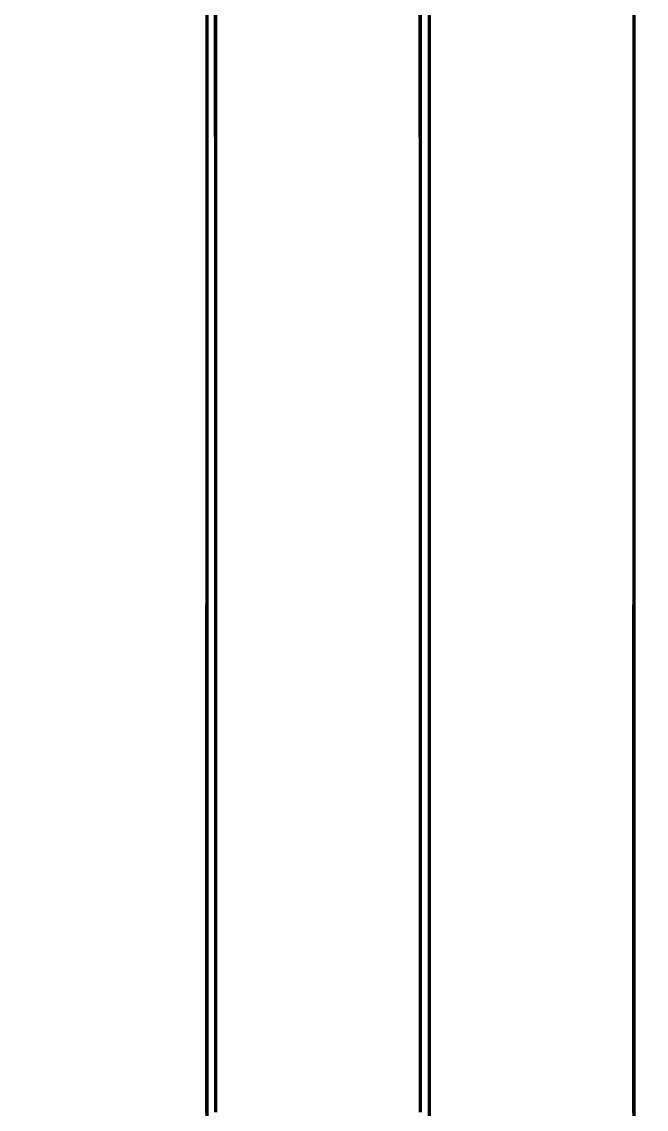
# Model space of a CAD drawing. Header units: millimetres. Extents: x 0 to 2382, y 0 to 420.
# Drawn here: x 264.15 to 271.31, y 254.89 to 267.35 of the extents above; entities that cross this region are included whole.
import ezdxf

# ---------------------------------------------------------------- set-up
doc = ezdxf.new("R2010")
doc.units = ezdxf.units.MM
doc.linetypes.add('IRAM-E-TRAZOS', pattern=[5, 4, -1])
for name, color, linetype, lineweight in [('01-VISIBLE', 7, 'CONTINUOUS', 70), ('02-OCULTA', 4, 'IRAM-E-TRAZOS', 35), ('08-FINA', 5, 'CONTINUOUS', 18)]:
    doc.layers.add(name, color=color, linetype=linetype, lineweight=lineweight)

msp = doc.modelspace()

# ---------------------------------------------------------------- linework, layer by layer
at = {"layer": '01-VISIBLE'}
for p, q in [((266.272, 273.616), (266.272, 265.603)), ((268.822, 273.616), (268.822, 265.603)), ((271.172, 273.616), (271.172, 265.603)), ((266.372, 272.991), (266.372, 266.032)), ((266.372, 266.032), (266.372, 272.991)), ((268.722, 272.991), (268.722, 266.032)), ((268.722, 266.032), (268.722, 272.991)), ((266.272, 261.693), (266.272, 260.531)), ((268.822, 261.693), (268.822, 260.531)), ((271.172, 261.693), (271.172, 260.531)), ((266.372, 261.235), (266.372, 261.115)), ((268.722, 261.235), (268.722, 261.115)), ((266.272, 254.888), (266.272, 253.726)), ((268.822, 254.888), (268.822, 253.726)), ((271.172, 254.888), (271.172, 253.726))]:
    msp.add_line(p, q, dxfattribs=at)
for points in [[(266.372, 266.032), (266.372, 265.982), (266.372, 265.931), (266.372, 265.881), (266.372, 265.83), (266.372, 265.78), (266.372, 265.729), (266.372, 265.679), (266.372, 265.628), (266.372, 265.578), (266.372, 265.527), (266.372, 265.477), (266.372, 265.426), (266.372, 265.376), (266.372, 265.325), (266.372, 265.275), (266.372, 265.224), (266.372, 265.174), (266.372, 265.123), (266.372, 265.073), (266.372, 265.022), (266.372, 264.972), (266.372, 264.921), (266.372, 264.871), (266.372, 264.82), (266.372, 264.77), (266.372, 264.719), (266.372, 264.669), (266.372, 264.618), (266.372, 264.568), (266.372, 264.517), (266.372, 264.467), (266.372, 264.416), (266.372, 264.366), (266.372, 264.315), (266.372, 264.265), (266.372, 264.214), (266.372, 264.164), (266.372, 264.113), (266.372, 264.063), (266.372, 264.012), (266.372, 263.962), (266.372, 263.911), (266.372, 263.861), (266.372, 263.81), (266.372, 263.76), (266.372, 263.709), (266.372, 263.659), (266.372, 263.608), (266.372, 263.558), (266.372, 263.507), (266.372, 263.457), (266.372, 263.406), (266.372, 263.356), (266.372, 263.305), (266.372, 263.255), (266.372, 263.204), (266.372, 263.154), (266.372, 263.103), (266.372, 263.053), (266.372, 263.002), (266.372, 262.952), (266.372, 262.901), (266.372, 262.851), (266.372, 262.8), (266.372, 262.75), (266.372, 262.699), (266.372, 262.649), (266.372, 262.598), (266.372, 262.548), (266.372, 262.497), (266.372, 262.447), (266.372, 262.396), (266.372, 262.346), (266.372, 262.295), (266.372, 262.245), (266.372, 262.194), (266.372, 262.144), (266.372, 262.093), (266.372, 262.043), (266.372, 261.992), (266.372, 261.942), (266.372, 261.891), (266.372, 261.841), (266.372, 261.79), (266.372, 261.74), (266.372, 261.689), (266.372, 261.639), (266.372, 261.588), (266.372, 261.538), (266.372, 261.487), (266.372, 261.437), (266.372, 261.386), (266.372, 261.336), (266.372, 261.285), (266.372, 261.235)], [(268.722, 266.032), (268.722, 265.982), (268.722, 265.931), (268.722, 265.881), (268.722, 265.83), (268.722, 265.78), (268.722, 265.729), (268.722, 265.679), (268.722, 265.628), (268.722, 265.578), (268.722, 265.527), (268.722, 265.477), (268.722, 265.426), (268.722, 265.376), (268.722, 265.325), (268.722, 265.275), (268.722, 265.224), (268.722, 265.174), (268.722, 265.123), (268.722, 265.073), (268.722, 265.022), (268.722, 264.972), (268.722, 264.921), (268.722, 264.871), (268.722, 264.82), (268.722, 264.77), (268.722, 264.719), (268.722, 264.669), (268.722, 264.618), (268.722, 264.568), (268.722, 264.517), (268.722, 264.467), (268.722, 264.416), (268.722, 264.366), (268.722, 264.315), (268.722, 264.265), (268.722, 264.214), (268.722, 264.164), (268.722, 264.113), (268.722, 264.063), (268.722, 264.012), (268.722, 263.962), (268.722, 263.911), (268.722, 263.861), (268.722, 263.81), (268.722, 263.76), (268.722, 263.709), (268.722, 263.659), (268.722, 263.608), (268.722, 263.558), (268.722, 263.507), (268.722, 263.457), (268.722, 263.406), (268.722, 263.356), (268.722, 263.305), (268.722, 263.255), (268.722, 263.204), (268.722, 263.154), (268.722, 263.103), (268.722, 263.053), (268.722, 263.002), (268.722, 262.952), (268.722, 262.901), (268.722, 262.851), (268.722, 262.8), (268.722, 262.75), (268.722, 262.699), (268.722, 262.649), (268.722, 262.598), (268.722, 262.548), (268.722, 262.497), (268.722, 262.447), (268.722, 262.396), (268.722, 262.346), (268.722, 262.295), (268.722, 262.245), (268.722, 262.194), (268.722, 262.144), (268.722, 262.093), (268.722, 262.043), (268.722, 261.992), (268.722, 261.942), (268.722, 261.891), (268.722, 261.841), (268.722, 261.79), (268.722, 261.74), (268.722, 261.689), (268.722, 261.639), (268.722, 261.588), (268.722, 261.538), (268.722, 261.487), (268.722, 261.437), (268.722, 261.386), (268.722, 261.336), (268.722, 261.285), (268.722, 261.235)], [(266.272, 265.603), (266.272, 265.553), (266.272, 265.502), (266.272, 265.452), (266.272, 265.402), (266.272, 265.352), (266.272, 265.302), (266.272, 265.252), (266.272, 265.202), (266.272, 265.152), (266.272, 265.101), (266.272, 265.051), (266.272, 265.001), (266.272, 264.951), (266.272, 264.901), (266.272, 264.851), (266.272, 264.801), (266.272, 264.751), (266.272, 264.7), (266.272, 264.65), (266.272, 264.6), (266.272, 264.55), (266.272, 264.5), (266.272, 264.45), (266.272, 264.4), (266.272, 264.35), (266.272, 264.299), (266.272, 264.249), (266.272, 264.199), (266.272, 264.149), (266.272, 264.099), (266.272, 264.049), (266.272, 263.999), (266.272, 263.949), (266.272, 263.898), (266.272, 263.848), (266.272, 263.798), (266.272, 263.748), (266.272, 263.698), (266.272, 263.648), (266.272, 263.598), (266.272, 263.548), (266.272, 263.497), (266.272, 263.447), (266.272, 263.397), (266.272, 263.347), (266.272, 263.297), (266.272, 263.247), (266.272, 263.197), (266.272, 263.147), (266.272, 263.096), (266.272, 263.046), (266.272, 262.996), (266.272, 262.946), (266.272, 262.896), (266.272, 262.846), (266.272, 262.796), (266.272, 262.746), (266.272, 262.695), (266.272, 262.645), (266.272, 262.595), (266.272, 262.545), (266.272, 262.495), (266.272, 262.445), (266.272, 262.395), (266.272, 262.345), (266.272, 262.294), (266.272, 262.244), (266.272, 262.194), (266.272, 262.144), (266.272, 262.094), (266.272, 262.044), (266.272, 261.994), (266.272, 261.944), (266.272, 261.893), (266.272, 261.843), (266.272, 261.793), (266.272, 261.743), (266.272, 261.693)], [(268.822, 265.603), (268.822, 265.553), (268.822, 265.502), (268.822, 265.452), (268.822, 265.402), (268.822, 265.352), (268.822, 265.302), (268.822, 265.252), (268.822, 265.202), (268.822, 265.152), (268.822, 265.101), (268.822, 265.051), (268.822, 265.001), (268.822, 264.951), (268.822, 264.901), (268.822, 264.851), (268.822, 264.801), (268.822, 264.751), (268.822, 264.7), (268.822, 264.65), (268.822, 264.6), (268.822, 264.55), (268.822, 264.5), (268.822, 264.45), (268.822, 264.4), (268.822, 264.35), (268.822, 264.299), (268.822, 264.249), (268.822, 264.199), (268.822, 264.149), (268.822, 264.099), (268.822, 264.049), (268.822, 263.999), (268.822, 263.949), (268.822, 263.898), (268.822, 263.848), (268.822, 263.798), (268.822, 263.748), (268.822, 263.698), (268.822, 263.648), (268.822, 263.598), (268.822, 263.548), (268.822, 263.497), (268.822, 263.447), (268.822, 263.397), (268.822, 263.347), (268.822, 263.297), (268.822, 263.247), (268.822, 263.197), (268.822, 263.147), (268.822, 263.096), (268.822, 263.046), (268.822, 262.996), (268.822, 262.946), (268.822, 262.896), (268.822, 262.846), (268.822, 262.796), (268.822, 262.746), (268.822, 262.695), (268.822, 262.645), (268.822, 262.595), (268.822, 262.545), (268.822, 262.495), (268.822, 262.445), (268.822, 262.395), (268.822, 262.345), (268.822, 262.294), (268.822, 262.244), (268.822, 262.194), (268.822, 262.144), (268.822, 262.094), (268.822, 262.044), (268.822, 261.994), (268.822, 261.944), (268.822, 261.893), (268.822, 261.843), (268.822, 261.793), (268.822, 261.743), (268.822, 261.693)], [(271.172, 265.603), (271.172, 265.553), (271.172, 265.502), (271.172, 265.452), (271.172, 265.402), (271.172, 265.352), (271.172, 265.302), (271.172, 265.252), (271.172, 265.202), (271.172, 265.152), (271.172, 265.101), (271.172, 265.051), (271.172, 265.001), (271.172, 264.951), (271.172, 264.901), (271.172, 264.851), (271.172, 264.801), (271.172, 264.751), (271.172, 264.7), (271.172, 264.65), (271.172, 264.6), (271.172, 264.55), (271.172, 264.5), (271.172, 264.45), (271.172, 264.4), (271.172, 264.35), (271.172, 264.299), (271.172, 264.249), (271.172, 264.199), (271.172, 264.149), (271.172, 264.099), (271.172, 264.049), (271.172, 263.999), (271.172, 263.949), (271.172, 263.898), (271.172, 263.848), (271.172, 263.798), (271.172, 263.748), (271.172, 263.698), (271.172, 263.648), (271.172, 263.598), (271.172, 263.548), (271.172, 263.497), (271.172, 263.447), (271.172, 263.397), (271.172, 263.347), (271.172, 263.297), (271.172, 263.247), (271.172, 263.197), (271.172, 263.147), (271.172, 263.096), (271.172, 263.046), (271.172, 262.996), (271.172, 262.946), (271.172, 262.896), (271.172, 262.846), (271.172, 262.796), (271.172, 262.746), (271.172, 262.695), (271.172, 262.645), (271.172, 262.595), (271.172, 262.545), (271.172, 262.495), (271.172, 262.445), (271.172, 262.395), (271.172, 262.345), (271.172, 262.294), (271.172, 262.244), (271.172, 262.194), (271.172, 262.144), (271.172, 262.094), (271.172, 262.044), (271.172, 261.994), (271.172, 261.944), (271.172, 261.893), (271.172, 261.843), (271.172, 261.793), (271.172, 261.743), (271.172, 261.693)], [(266.372, 261.115), (266.372, 261.065), (266.372, 261.015), (266.372, 260.964), (266.372, 260.914), (266.372, 260.864), (266.372, 260.814), (266.372, 260.764), (266.372, 260.714), (266.372, 260.664), (266.372, 260.614), (266.372, 260.564), (266.372, 260.514), (266.372, 260.464), (266.372, 260.414), (266.372, 260.364), (266.372, 260.313), (266.372, 260.263), (266.372, 260.213), (266.372, 260.163), (266.372, 260.113), (266.372, 260.063), (266.372, 260.013), (266.372, 259.963), (266.372, 259.913), (266.372, 259.863), (266.372, 259.813), (266.372, 259.763), (266.372, 259.712), (266.372, 259.662), (266.372, 259.612), (266.372, 259.562), (266.372, 259.512), (266.372, 259.462), (266.372, 259.412), (266.372, 259.362), (266.372, 259.312), (266.372, 259.262), (266.372, 259.212), (266.372, 259.162), (266.372, 259.112), (266.372, 259.061), (266.372, 259.011), (266.372, 258.961), (266.372, 258.911), (266.372, 258.861), (266.372, 258.811), (266.372, 258.761), (266.372, 258.711), (266.372, 258.661), (266.372, 258.611), (266.372, 258.561), (266.372, 258.511), (266.372, 258.461), (266.372, 258.41), (266.372, 258.36), (266.372, 258.31), (266.372, 258.26), (266.372, 258.21), (266.372, 258.16), (266.372, 258.11), (266.372, 258.06), (266.372, 258.01), (266.372, 257.96), (266.372, 257.91), (266.372, 257.86), (266.372, 257.81), (266.372, 257.759), (266.372, 257.709), (266.372, 257.659), (266.372, 257.609), (266.372, 257.559), (266.372, 257.509), (266.372, 257.459), (266.372, 257.409), (266.372, 257.359), (266.372, 257.309), (266.372, 257.259), (266.372, 257.209), (266.372, 257.159), (266.372, 257.108), (266.372, 257.058), (266.372, 257.008), (266.372, 256.958), (266.372, 256.908), (266.372, 256.858), (266.372, 256.808), (266.372, 256.758), (266.372, 256.708), (266.372, 256.658), (266.372, 256.608), (266.372, 256.558), (266.372, 256.507), (266.372, 256.457), (266.372, 256.407), (266.372, 256.357), (266.372, 256.307), (266.372, 256.257), (266.372, 256.207), (266.372, 256.157), (266.372, 256.107), (266.372, 256.057), (266.372, 256.007), (266.372, 255.957), (266.372, 255.907), (266.372, 255.856), (266.372, 255.806), (266.372, 255.756), (266.372, 255.706), (266.372, 255.656), (266.372, 255.606), (266.372, 255.556), (266.372, 255.506), (266.372, 255.456), (266.372, 255.406), (266.372, 255.356), (266.372, 255.306), (266.372, 255.256), (266.372, 255.205), (266.372, 255.155), (266.372, 255.105), (266.372, 255.055), (266.372, 255.005), (266.372, 254.955), (266.372, 254.905), (266.372, 254.855)], [(268.722, 261.115), (268.722, 261.065), (268.722, 261.015), (268.722, 260.964), (268.722, 260.914), (268.722, 260.864), (268.722, 260.814), (268.722, 260.764), (268.722, 260.714), (268.722, 260.664), (268.722, 260.614), (268.722, 260.564), (268.722, 260.514), (268.722, 260.464), (268.722, 260.414), (268.722, 260.364), (268.722, 260.313), (268.722, 260.263), (268.722, 260.213), (268.722, 260.163), (268.722, 260.113), (268.722, 260.063), (268.722, 260.013), (268.722, 259.963), (268.722, 259.913), (268.722, 259.863), (268.722, 259.813), (268.722, 259.763), (268.722, 259.712), (268.722, 259.662), (268.722, 259.612), (268.722, 259.562), (268.722, 259.512), (268.722, 259.462), (268.722, 259.412), (268.722, 259.362), (268.722, 259.312), (268.722, 259.262), (268.722, 259.212), (268.722, 259.162), (268.722, 259.112), (268.722, 259.061), (268.722, 259.011), (268.722, 258.961), (268.722, 258.911), (268.722, 258.861), (268.722, 258.811), (268.722, 258.761), (268.722, 258.711), (268.722, 258.661), (268.722, 258.611), (268.722, 258.561), (268.722, 258.511), (268.722, 258.461), (268.722, 258.41), (268.722, 258.36), (268.722, 258.31), (268.722, 258.26), (268.722, 258.21), (268.722, 258.16), (268.722, 258.11), (268.722, 258.06), (268.722, 258.01), (268.722, 257.96), (268.722, 257.91), (268.722, 257.86), (268.722, 257.81), (268.722, 257.759), (268.722, 257.709), (268.722, 257.659), (268.722, 257.609), (268.722, 257.559), (268.722, 257.509), (268.722, 257.459), (268.722, 257.409), (268.722, 257.359), (268.722, 257.309), (268.722, 257.259), (268.722, 257.209), (268.722, 257.159), (268.722, 257.108), (268.722, 257.058), (268.722, 257.008), (268.722, 256.958), (268.722, 256.908), (268.722, 256.858), (268.722, 256.808), (268.722, 256.758), (268.722, 256.708), (268.722, 256.658), (268.722, 256.608), (268.722, 256.558), (268.722, 256.507), (268.722, 256.457), (268.722, 256.407), (268.722, 256.357), (268.722, 256.307), (268.722, 256.257), (268.722, 256.207), (268.722, 256.157), (268.722, 256.107), (268.722, 256.057), (268.722, 256.007), (268.722, 255.957), (268.722, 255.907), (268.722, 255.856), (268.722, 255.806), (268.722, 255.756), (268.722, 255.706), (268.722, 255.656), (268.722, 255.606), (268.722, 255.556), (268.722, 255.506), (268.722, 255.456), (268.722, 255.406), (268.722, 255.356), (268.722, 255.306), (268.722, 255.256), (268.722, 255.205), (268.722, 255.155), (268.722, 255.105), (268.722, 255.055), (268.722, 255.005), (268.722, 254.955), (268.722, 254.905), (268.722, 254.855)], [(266.272, 254.848), (266.272, 254.898), (266.272, 254.948), (266.272, 254.999), (266.272, 255.049), (266.272, 255.099), (266.272, 255.149), (266.272, 255.199), (266.272, 255.25), (266.272, 255.3), (266.272, 255.35), (266.272, 255.4), (266.272, 255.45), (266.272, 255.501), (266.272, 255.551), (266.272, 255.601), (266.272, 255.651), (266.272, 255.701), (266.272, 255.752), (266.272, 255.802), (266.272, 255.852), (266.272, 255.902), (266.272, 255.952), (266.272, 256.003), (266.272, 256.053), (266.272, 256.103), (266.272, 256.153), (266.272, 256.203), (266.272, 256.254), (266.272, 256.304), (266.272, 256.354), (266.272, 256.404), (266.272, 256.454), (266.272, 256.505), (266.272, 256.555), (266.272, 256.605), (266.272, 256.655), (266.272, 256.705), (266.272, 256.756), (266.272, 256.806), (266.272, 256.856), (266.272, 256.906), (266.272, 256.956), (266.272, 257.007), (266.272, 257.057), (266.272, 257.107), (266.272, 257.157), (266.272, 257.207), (266.272, 257.258), (266.272, 257.308), (266.272, 257.358), (266.272, 257.408), (266.272, 257.458), (266.272, 257.509), (266.272, 257.559), (266.272, 257.609), (266.272, 257.659), (266.272, 257.709), (266.272, 257.76), (266.272, 257.81), (266.272, 257.86), (266.272, 257.91), (266.272, 257.96), (266.272, 258.011), (266.272, 258.061), (266.272, 258.111), (266.272, 258.161), (266.272, 258.211), (266.272, 258.262), (266.272, 258.312), (266.272, 258.362), (266.272, 258.412), (266.272, 258.462), (266.272, 258.513), (266.272, 258.563), (266.272, 258.613), (266.272, 258.663), (266.272, 258.713), (266.272, 258.764), (266.272, 258.814), (266.272, 258.864), (266.272, 258.914), (266.272, 258.964), (266.272, 259.015), (266.272, 259.065), (266.272, 259.115), (266.272, 259.165), (266.272, 259.215), (266.272, 259.266), (266.272, 259.316), (266.272, 259.366), (266.272, 259.416), (266.272, 259.466), (266.272, 259.517), (266.272, 259.567), (266.272, 259.617), (266.272, 259.667), (266.272, 259.717), (266.272, 259.768), (266.272, 259.818), (266.272, 259.868), (266.272, 259.918), (266.272, 259.968), (266.272, 260.019), (266.272, 260.069), (266.272, 260.119), (266.272, 260.169), (266.272, 260.219), (266.272, 260.27), (266.272, 260.32), (266.272, 260.37), (266.272, 260.42), (266.272, 260.47), (266.272, 260.521), (266.272, 260.571), (266.272, 260.621), (266.272, 260.671)], [(271.172, 254.848), (271.172, 254.898), (271.172, 254.948), (271.172, 254.999), (271.172, 255.049), (271.172, 255.099), (271.172, 255.149), (271.172, 255.199), (271.172, 255.25), (271.172, 255.3), (271.172, 255.35), (271.172, 255.4), (271.172, 255.45), (271.172, 255.501), (271.172, 255.551), (271.172, 255.601), (271.172, 255.651), (271.172, 255.701), (271.172, 255.752), (271.172, 255.802), (271.172, 255.852), (271.172, 255.902), (271.172, 255.952), (271.172, 256.003), (271.172, 256.053), (271.172, 256.103), (271.172, 256.153), (271.172, 256.203), (271.172, 256.254), (271.172, 256.304), (271.172, 256.354), (271.172, 256.404), (271.172, 256.454), (271.172, 256.505), (271.172, 256.555), (271.172, 256.605), (271.172, 256.655), (271.172, 256.705), (271.172, 256.756), (271.172, 256.806), (271.172, 256.856), (271.172, 256.906), (271.172, 256.956), (271.172, 257.007), (271.172, 257.057), (271.172, 257.107), (271.172, 257.157), (271.172, 257.207), (271.172, 257.258), (271.172, 257.308), (271.172, 257.358), (271.172, 257.408), (271.172, 257.458), (271.172, 257.509), (271.172, 257.559), (271.172, 257.609), (271.172, 257.659), (271.172, 257.709), (271.172, 257.76), (271.172, 257.81), (271.172, 257.86), (271.172, 257.91), (271.172, 257.96), (271.172, 258.011), (271.172, 258.061), (271.172, 258.111), (271.172, 258.161), (271.172, 258.211), (271.172, 258.262), (271.172, 258.312), (271.172, 258.362), (271.172, 258.412), (271.172, 258.462), (271.172, 258.513), (271.172, 258.563), (271.172, 258.613), (271.172, 258.663), (271.172, 258.713), (271.172, 258.764), (271.172, 258.814), (271.172, 258.864), (271.172, 258.914), (271.172, 258.964), (271.172, 259.015), (271.172, 259.065), (271.172, 259.115), (271.172, 259.165), (271.172, 259.215), (271.172, 259.266), (271.172, 259.316), (271.172, 259.366), (271.172, 259.416), (271.172, 259.466), (271.172, 259.517), (271.172, 259.567), (271.172, 259.617), (271.172, 259.667), (271.172, 259.717), (271.172, 259.768), (271.172, 259.818), (271.172, 259.868), (271.172, 259.918), (271.172, 259.968), (271.172, 260.019), (271.172, 260.069), (271.172, 260.119), (271.172, 260.169), (271.172, 260.219), (271.172, 260.27), (271.172, 260.32), (271.172, 260.37), (271.172, 260.42), (271.172, 260.47), (271.172, 260.521), (271.172, 260.571), (271.172, 260.621), (271.172, 260.671)], [(266.272, 260.531), (266.272, 260.48), (266.272, 260.43), (266.272, 260.38), (266.272, 260.329), (266.272, 260.279), (266.272, 260.229), (266.272, 260.178), (266.272, 260.128), (266.272, 260.077), (266.272, 260.027), (266.272, 259.977), (266.272, 259.926), (266.272, 259.876), (266.272, 259.825), (266.272, 259.775), (266.272, 259.725), (266.272, 259.674), (266.272, 259.624), (266.272, 259.574), (266.272, 259.523), (266.272, 259.473), (266.272, 259.422), (266.272, 259.372), (266.272, 259.322), (266.272, 259.271), (266.272, 259.221), (266.272, 259.17), (266.272, 259.12), (266.272, 259.07), (266.272, 259.019), (266.272, 258.969), (266.272, 258.919), (266.272, 258.868), (266.272, 258.818), (266.272, 258.767), (266.272, 258.717), (266.272, 258.667), (266.272, 258.616), (266.272, 258.566), (266.272, 258.516), (266.272, 258.465), (266.272, 258.415), (266.272, 258.364), (266.272, 258.314), (266.272, 258.264), (266.272, 258.213), (266.272, 258.163), (266.272, 258.112), (266.272, 258.062), (266.272, 258.012), (266.272, 257.961), (266.272, 257.911), (266.272, 257.861), (266.272, 257.81), (266.272, 257.76), (266.272, 257.709), (266.272, 257.659), (266.272, 257.609), (266.272, 257.558), (266.272, 257.508), (266.272, 257.457), (266.272, 257.407), (266.272, 257.357), (266.272, 257.306), (266.272, 257.256), (266.272, 257.206), (266.272, 257.155), (266.272, 257.105), (266.272, 257.054), (266.272, 257.004), (266.272, 256.954), (266.272, 256.903), (266.272, 256.853), (266.272, 256.802), (266.272, 256.752), (266.272, 256.702), (266.272, 256.651), (266.272, 256.601), (266.272, 256.551), (266.272, 256.5), (266.272, 256.45), (266.272, 256.399), (266.272, 256.349), (266.272, 256.299), (266.272, 256.248), (266.272, 256.198), (266.272, 256.147), (266.272, 256.097), (266.272, 256.047), (266.272, 255.996), (266.272, 255.946), (266.272, 255.896), (266.272, 255.845), (266.272, 255.795), (266.272, 255.744), (266.272, 255.694), (266.272, 255.644), (266.272, 255.593), (266.272, 255.543), (266.272, 255.493), (266.272, 255.442), (266.272, 255.392), (266.272, 255.341), (266.272, 255.291), (266.272, 255.241), (266.272, 255.19), (266.272, 255.14), (266.272, 255.089), (266.272, 255.039), (266.272, 254.989), (266.272, 254.938), (266.272, 254.888)], [(268.822, 260.531), (268.822, 260.48), (268.822, 260.43), (268.822, 260.38), (268.822, 260.329), (268.822, 260.279), (268.822, 260.229), (268.822, 260.178), (268.822, 260.128), (268.822, 260.077), (268.822, 260.027), (268.822, 259.977), (268.822, 259.926), (268.822, 259.876), (268.822, 259.825), (268.822, 259.775), (268.822, 259.725), (268.822, 259.674), (268.822, 259.624), (268.822, 259.574), (268.822, 259.523), (268.822, 259.473), (268.822, 259.422), (268.822, 259.372), (268.822, 259.322), (268.822, 259.271), (268.822, 259.221), (268.822, 259.17), (268.822, 259.12), (268.822, 259.07), (268.822, 259.019), (268.822, 258.969), (268.822, 258.919), (268.822, 258.868), (268.822, 258.818), (268.822, 258.767), (268.822, 258.717), (268.822, 258.667), (268.822, 258.616), (268.822, 258.566), (268.822, 258.516), (268.822, 258.465), (268.822, 258.415), (268.822, 258.364), (268.822, 258.314), (268.822, 258.264), (268.822, 258.213), (268.822, 258.163), (268.822, 258.112), (268.822, 258.062), (268.822, 258.012), (268.822, 257.961), (268.822, 257.911), (268.822, 257.861), (268.822, 257.81), (268.822, 257.76), (268.822, 257.709), (268.822, 257.659), (268.822, 257.609), (268.822, 257.558), (268.822, 257.508), (268.822, 257.457), (268.822, 257.407), (268.822, 257.357), (268.822, 257.306), (268.822, 257.256), (268.822, 257.206), (268.822, 257.155), (268.822, 257.105), (268.822, 257.054), (268.822, 257.004), (268.822, 256.954), (268.822, 256.903), (268.822, 256.853), (268.822, 256.802), (268.822, 256.752), (268.822, 256.702), (268.822, 256.651), (268.822, 256.601), (268.822, 256.551), (268.822, 256.5), (268.822, 256.45), (268.822, 256.399), (268.822, 256.349), (268.822, 256.299), (268.822, 256.248), (268.822, 256.198), (268.822, 256.147), (268.822, 256.097), (268.822, 256.047), (268.822, 255.996), (268.822, 255.946), (268.822, 255.896), (268.822, 255.845), (268.822, 255.795), (268.822, 255.744), (268.822, 255.694), (268.822, 255.644), (268.822, 255.593), (268.822, 255.543), (268.822, 255.493), (268.822, 255.442), (268.822, 255.392), (268.822, 255.341), (268.822, 255.291), (268.822, 255.241), (268.822, 255.19), (268.822, 255.14), (268.822, 255.089), (268.822, 255.039), (268.822, 254.989), (268.822, 254.938), (268.822, 254.888)], [(271.172, 260.531), (271.172, 260.48), (271.172, 260.43), (271.172, 260.38), (271.172, 260.329), (271.172, 260.279), (271.172, 260.229), (271.172, 260.178), (271.172, 260.128), (271.172, 260.077), (271.172, 260.027), (271.172, 259.977), (271.172, 259.926), (271.172, 259.876), (271.172, 259.825), (271.172, 259.775), (271.172, 259.725), (271.172, 259.674), (271.172, 259.624), (271.172, 259.574), (271.172, 259.523), (271.172, 259.473), (271.172, 259.422), (271.172, 259.372), (271.172, 259.322), (271.172, 259.271), (271.172, 259.221), (271.172, 259.17), (271.172, 259.12), (271.172, 259.07), (271.172, 259.019), (271.172, 258.969), (271.172, 258.919), (271.172, 258.868), (271.172, 258.818), (271.172, 258.767), (271.172, 258.717), (271.172, 258.667), (271.172, 258.616), (271.172, 258.566), (271.172, 258.516), (271.172, 258.465), (271.172, 258.415), (271.172, 258.364), (271.172, 258.314), (271.172, 258.264), (271.172, 258.213), (271.172, 258.163), (271.172, 258.112), (271.172, 258.062), (271.172, 258.012), (271.172, 257.961), (271.172, 257.911), (271.172, 257.861), (271.172, 257.81), (271.172, 257.76), (271.172, 257.709), (271.172, 257.659), (271.172, 257.609), (271.172, 257.558), (271.172, 257.508), (271.172, 257.457), (271.172, 257.407), (271.172, 257.357), (271.172, 257.306), (271.172, 257.256), (271.172, 257.206), (271.172, 257.155), (271.172, 257.105), (271.172, 257.054), (271.172, 257.004), (271.172, 256.954), (271.172, 256.903), (271.172, 256.853), (271.172, 256.802), (271.172, 256.752), (271.172, 256.702), (271.172, 256.651), (271.172, 256.601), (271.172, 256.551), (271.172, 256.5), (271.172, 256.45), (271.172, 256.399), (271.172, 256.349), (271.172, 256.299), (271.172, 256.248), (271.172, 256.198), (271.172, 256.147), (271.172, 256.097), (271.172, 256.047), (271.172, 255.996), (271.172, 255.946), (271.172, 255.896), (271.172, 255.845), (271.172, 255.795), (271.172, 255.744), (271.172, 255.694), (271.172, 255.644), (271.172, 255.593), (271.172, 255.543), (271.172, 255.493), (271.172, 255.442), (271.172, 255.392), (271.172, 255.341), (271.172, 255.291), (271.172, 255.241), (271.172, 255.19), (271.172, 255.14), (271.172, 255.089), (271.172, 255.039), (271.172, 254.989), (271.172, 254.938), (271.172, 254.888)]]:
    msp.add_lwpolyline(points, dxfattribs=at)
at = {"layer": '02-OCULTA'}
for p, q in [((266.272, 265.694), (266.272, 273.525)), ((268.822, 265.694), (268.822, 273.525)), ((271.172, 265.694), (271.172, 273.525)), ((266.372, 265.874), (266.372, 266.032)), ((268.722, 265.874), (268.722, 266.032)), ((266.272, 260.671), (266.272, 261.598)), ((268.822, 260.671), (268.822, 261.598)), ((271.172, 260.671), (271.172, 261.598)), ((266.372, 260.951), (266.372, 261.41)), ((268.722, 260.951), (268.722, 261.41))]:
    msp.add_line(p, q, dxfattribs=at)
for points in [[(266.372, 261.41), (266.372, 261.46), (266.372, 261.51), (266.372, 261.561), (266.372, 261.611), (266.372, 261.661), (266.372, 261.711), (266.372, 261.761), (266.372, 261.811), (266.372, 261.861), (266.372, 261.912), (266.372, 261.962), (266.372, 262.012), (266.372, 262.062), (266.372, 262.112), (266.372, 262.162), (266.372, 262.213), (266.372, 262.263), (266.372, 262.313), (266.372, 262.363), (266.372, 262.413), (266.372, 262.463), (266.372, 262.513), (266.372, 262.564), (266.372, 262.614), (266.372, 262.664), (266.372, 262.714), (266.372, 262.764), (266.372, 262.814), (266.372, 262.865), (266.372, 262.915), (266.372, 262.965), (266.372, 263.015), (266.372, 263.065), (266.372, 263.115), (266.372, 263.165), (266.372, 263.216), (266.372, 263.266), (266.372, 263.316), (266.372, 263.366), (266.372, 263.416), (266.372, 263.466), (266.372, 263.517), (266.372, 263.567), (266.372, 263.617), (266.372, 263.667), (266.372, 263.717), (266.372, 263.767), (266.372, 263.817), (266.372, 263.868), (266.372, 263.918), (266.372, 263.968), (266.372, 264.018), (266.372, 264.068), (266.372, 264.118), (266.372, 264.169), (266.372, 264.219), (266.372, 264.269), (266.372, 264.319), (266.372, 264.369), (266.372, 264.419), (266.372, 264.469), (266.372, 264.52), (266.372, 264.57), (266.372, 264.62), (266.372, 264.67), (266.372, 264.72), (266.372, 264.77), (266.372, 264.821), (266.372, 264.871), (266.372, 264.921), (266.372, 264.971), (266.372, 265.021), (266.372, 265.071), (266.372, 265.121), (266.372, 265.172), (266.372, 265.222), (266.372, 265.272), (266.372, 265.322), (266.372, 265.372), (266.372, 265.422), (266.372, 265.473), (266.372, 265.523), (266.372, 265.573), (266.372, 265.623), (266.372, 265.673), (266.372, 265.723), (266.372, 265.774), (266.372, 265.824), (266.372, 265.874)], [(268.722, 261.41), (268.722, 261.46), (268.722, 261.51), (268.722, 261.561), (268.722, 261.611), (268.722, 261.661), (268.722, 261.711), (268.722, 261.761), (268.722, 261.811), (268.722, 261.861), (268.722, 261.912), (268.722, 261.962), (268.722, 262.012), (268.722, 262.062), (268.722, 262.112), (268.722, 262.162), (268.722, 262.213), (268.722, 262.263), (268.722, 262.313), (268.722, 262.363), (268.722, 262.413), (268.722, 262.463), (268.722, 262.513), (268.722, 262.564), (268.722, 262.614), (268.722, 262.664), (268.722, 262.714), (268.722, 262.764), (268.722, 262.814), (268.722, 262.865), (268.722, 262.915), (268.722, 262.965), (268.722, 263.015), (268.722, 263.065), (268.722, 263.115), (268.722, 263.165), (268.722, 263.216), (268.722, 263.266), (268.722, 263.316), (268.722, 263.366), (268.722, 263.416), (268.722, 263.466), (268.722, 263.517), (268.722, 263.567), (268.722, 263.617), (268.722, 263.667), (268.722, 263.717), (268.722, 263.767), (268.722, 263.817), (268.722, 263.868), (268.722, 263.918), (268.722, 263.968), (268.722, 264.018), (268.722, 264.068), (268.722, 264.118), (268.722, 264.169), (268.722, 264.219), (268.722, 264.269), (268.722, 264.319), (268.722, 264.369), (268.722, 264.419), (268.722, 264.469), (268.722, 264.52), (268.722, 264.57), (268.722, 264.62), (268.722, 264.67), (268.722, 264.72), (268.722, 264.77), (268.722, 264.821), (268.722, 264.871), (268.722, 264.921), (268.722, 264.971), (268.722, 265.021), (268.722, 265.071), (268.722, 265.121), (268.722, 265.172), (268.722, 265.222), (268.722, 265.272), (268.722, 265.322), (268.722, 265.372), (268.722, 265.422), (268.722, 265.473), (268.722, 265.523), (268.722, 265.573), (268.722, 265.623), (268.722, 265.673), (268.722, 265.723), (268.722, 265.774), (268.722, 265.824), (268.722, 265.874)], [(266.272, 261.598), (266.272, 261.649), (266.272, 261.699), (266.272, 261.75), (266.272, 261.8), (266.272, 261.851), (266.272, 261.901), (266.272, 261.952), (266.272, 262.003), (266.272, 262.053), (266.272, 262.104), (266.272, 262.154), (266.272, 262.205), (266.272, 262.255), (266.272, 262.306), (266.272, 262.357), (266.272, 262.407), (266.272, 262.458), (266.272, 262.508), (266.272, 262.559), (266.272, 262.609), (266.272, 262.66), (266.272, 262.711), (266.272, 262.761), (266.272, 262.812), (266.272, 262.862), (266.272, 262.913), (266.272, 262.963), (266.272, 263.014), (266.272, 263.064), (266.272, 263.115), (266.272, 263.166), (266.272, 263.216), (266.272, 263.267), (266.272, 263.317), (266.272, 263.368), (266.272, 263.418), (266.272, 263.469), (266.272, 263.52), (266.272, 263.57), (266.272, 263.621), (266.272, 263.671), (266.272, 263.722), (266.272, 263.772), (266.272, 263.823), (266.272, 263.874), (266.272, 263.924), (266.272, 263.975), (266.272, 264.025), (266.272, 264.076), (266.272, 264.126), (266.272, 264.177), (266.272, 264.227), (266.272, 264.278), (266.272, 264.329), (266.272, 264.379), (266.272, 264.43), (266.272, 264.48), (266.272, 264.531), (266.272, 264.581), (266.272, 264.632), (266.272, 264.683), (266.272, 264.733), (266.272, 264.784), (266.272, 264.834), (266.272, 264.885), (266.272, 264.935), (266.272, 264.986), (266.272, 265.037), (266.272, 265.087), (266.272, 265.138), (266.272, 265.188), (266.272, 265.239), (266.272, 265.289), (266.272, 265.34), (266.272, 265.39), (266.272, 265.441), (266.272, 265.492), (266.272, 265.542), (266.272, 265.593), (266.272, 265.643), (266.272, 265.694)], [(268.822, 261.598), (268.822, 261.649), (268.822, 261.699), (268.822, 261.75), (268.822, 261.8), (268.822, 261.851), (268.822, 261.901), (268.822, 261.952), (268.822, 262.003), (268.822, 262.053), (268.822, 262.104), (268.822, 262.154), (268.822, 262.205), (268.822, 262.255), (268.822, 262.306), (268.822, 262.357), (268.822, 262.407), (268.822, 262.458), (268.822, 262.508), (268.822, 262.559), (268.822, 262.609), (268.822, 262.66), (268.822, 262.711), (268.822, 262.761), (268.822, 262.812), (268.822, 262.862), (268.822, 262.913), (268.822, 262.963), (268.822, 263.014), (268.822, 263.064), (268.822, 263.115), (268.822, 263.166), (268.822, 263.216), (268.822, 263.267), (268.822, 263.317), (268.822, 263.368), (268.822, 263.418), (268.822, 263.469), (268.822, 263.52), (268.822, 263.57), (268.822, 263.621), (268.822, 263.671), (268.822, 263.722), (268.822, 263.772), (268.822, 263.823), (268.822, 263.874), (268.822, 263.924), (268.822, 263.975), (268.822, 264.025), (268.822, 264.076), (268.822, 264.126), (268.822, 264.177), (268.822, 264.227), (268.822, 264.278), (268.822, 264.329), (268.822, 264.379), (268.822, 264.43), (268.822, 264.48), (268.822, 264.531), (268.822, 264.581), (268.822, 264.632), (268.822, 264.683), (268.822, 264.733), (268.822, 264.784), (268.822, 264.834), (268.822, 264.885), (268.822, 264.935), (268.822, 264.986), (268.822, 265.037), (268.822, 265.087), (268.822, 265.138), (268.822, 265.188), (268.822, 265.239), (268.822, 265.289), (268.822, 265.34), (268.822, 265.39), (268.822, 265.441), (268.822, 265.492), (268.822, 265.542), (268.822, 265.593), (268.822, 265.643), (268.822, 265.694)], [(271.172, 261.598), (271.172, 261.649), (271.172, 261.699), (271.172, 261.75), (271.172, 261.8), (271.172, 261.851), (271.172, 261.901), (271.172, 261.952), (271.172, 262.003), (271.172, 262.053), (271.172, 262.104), (271.172, 262.154), (271.172, 262.205), (271.172, 262.255), (271.172, 262.306), (271.172, 262.357), (271.172, 262.407), (271.172, 262.458), (271.172, 262.508), (271.172, 262.559), (271.172, 262.609), (271.172, 262.66), (271.172, 262.711), (271.172, 262.761), (271.172, 262.812), (271.172, 262.862), (271.172, 262.913), (271.172, 262.963), (271.172, 263.014), (271.172, 263.064), (271.172, 263.115), (271.172, 263.166), (271.172, 263.216), (271.172, 263.267), (271.172, 263.317), (271.172, 263.368), (271.172, 263.418), (271.172, 263.469), (271.172, 263.52), (271.172, 263.57), (271.172, 263.621), (271.172, 263.671), (271.172, 263.722), (271.172, 263.772), (271.172, 263.823), (271.172, 263.874), (271.172, 263.924), (271.172, 263.975), (271.172, 264.025), (271.172, 264.076), (271.172, 264.126), (271.172, 264.177), (271.172, 264.227), (271.172, 264.278), (271.172, 264.329), (271.172, 264.379), (271.172, 264.43), (271.172, 264.48), (271.172, 264.531), (271.172, 264.581), (271.172, 264.632), (271.172, 264.683), (271.172, 264.733), (271.172, 264.784), (271.172, 264.834), (271.172, 264.885), (271.172, 264.935), (271.172, 264.986), (271.172, 265.037), (271.172, 265.087), (271.172, 265.138), (271.172, 265.188), (271.172, 265.239), (271.172, 265.289), (271.172, 265.34), (271.172, 265.39), (271.172, 265.441), (271.172, 265.492), (271.172, 265.542), (271.172, 265.593), (271.172, 265.643), (271.172, 265.694)], [(266.372, 254.869), (266.372, 254.92), (266.372, 254.97), (266.372, 255.02), (266.372, 255.07), (266.372, 255.121), (266.372, 255.171), (266.372, 255.221), (266.372, 255.272), (266.372, 255.322), (266.372, 255.372), (266.372, 255.422), (266.372, 255.473), (266.372, 255.523), (266.372, 255.573), (266.372, 255.623), (266.372, 255.674), (266.372, 255.724), (266.372, 255.774), (266.372, 255.824), (266.372, 255.875), (266.372, 255.925), (266.372, 255.975), (266.372, 256.025), (266.372, 256.076), (266.372, 256.126), (266.372, 256.176), (266.372, 256.227), (266.372, 256.277), (266.372, 256.327), (266.372, 256.377), (266.372, 256.428), (266.372, 256.478), (266.372, 256.528), (266.372, 256.578), (266.372, 256.629), (266.372, 256.679), (266.372, 256.729), (266.372, 256.779), (266.372, 256.83), (266.372, 256.88), (266.372, 256.93), (266.372, 256.981), (266.372, 257.031), (266.372, 257.081), (266.372, 257.131), (266.372, 257.182), (266.372, 257.232), (266.372, 257.282), (266.372, 257.332), (266.372, 257.383), (266.372, 257.433), (266.372, 257.483), (266.372, 257.533), (266.372, 257.584), (266.372, 257.634), (266.372, 257.684), (266.372, 257.735), (266.372, 257.785), (266.372, 257.835), (266.372, 257.885), (266.372, 257.936), (266.372, 257.986), (266.372, 258.036), (266.372, 258.086), (266.372, 258.137), (266.372, 258.187), (266.372, 258.237), (266.372, 258.287), (266.372, 258.338), (266.372, 258.388), (266.372, 258.438), (266.372, 258.488), (266.372, 258.539), (266.372, 258.589), (266.372, 258.639), (266.372, 258.69), (266.372, 258.74), (266.372, 258.79), (266.372, 258.84), (266.372, 258.891), (266.372, 258.941), (266.372, 258.991), (266.372, 259.041), (266.372, 259.092), (266.372, 259.142), (266.372, 259.192), (266.372, 259.242), (266.372, 259.293), (266.372, 259.343), (266.372, 259.393), (266.372, 259.444), (266.372, 259.494), (266.372, 259.544), (266.372, 259.594), (266.372, 259.645), (266.372, 259.695), (266.372, 259.745), (266.372, 259.795), (266.372, 259.846), (266.372, 259.896), (266.372, 259.946), (266.372, 259.996), (266.372, 260.047), (266.372, 260.097), (266.372, 260.147), (266.372, 260.197), (266.372, 260.248), (266.372, 260.298), (266.372, 260.348), (266.372, 260.399), (266.372, 260.449), (266.372, 260.499), (266.372, 260.549), (266.372, 260.6), (266.372, 260.65), (266.372, 260.7), (266.372, 260.75), (266.372, 260.801), (266.372, 260.851), (266.372, 260.901), (266.372, 260.951)], [(268.722, 254.869), (268.722, 254.92), (268.722, 254.97), (268.722, 255.02), (268.722, 255.07), (268.722, 255.121), (268.722, 255.171), (268.722, 255.221), (268.722, 255.272), (268.722, 255.322), (268.722, 255.372), (268.722, 255.422), (268.722, 255.473), (268.722, 255.523), (268.722, 255.573), (268.722, 255.623), (268.722, 255.674), (268.722, 255.724), (268.722, 255.774), (268.722, 255.824), (268.722, 255.875), (268.722, 255.925), (268.722, 255.975), (268.722, 256.025), (268.722, 256.076), (268.722, 256.126), (268.722, 256.176), (268.722, 256.227), (268.722, 256.277), (268.722, 256.327), (268.722, 256.377), (268.722, 256.428), (268.722, 256.478), (268.722, 256.528), (268.722, 256.578), (268.722, 256.629), (268.722, 256.679), (268.722, 256.729), (268.722, 256.779), (268.722, 256.83), (268.722, 256.88), (268.722, 256.93), (268.722, 256.981), (268.722, 257.031), (268.722, 257.081), (268.722, 257.131), (268.722, 257.182), (268.722, 257.232), (268.722, 257.282), (268.722, 257.332), (268.722, 257.383), (268.722, 257.433), (268.722, 257.483), (268.722, 257.533), (268.722, 257.584), (268.722, 257.634), (268.722, 257.684), (268.722, 257.735), (268.722, 257.785), (268.722, 257.835), (268.722, 257.885), (268.722, 257.936), (268.722, 257.986), (268.722, 258.036), (268.722, 258.086), (268.722, 258.137), (268.722, 258.187), (268.722, 258.237), (268.722, 258.287), (268.722, 258.338), (268.722, 258.388), (268.722, 258.438), (268.722, 258.488), (268.722, 258.539), (268.722, 258.589), (268.722, 258.639), (268.722, 258.69), (268.722, 258.74), (268.722, 258.79), (268.722, 258.84), (268.722, 258.891), (268.722, 258.941), (268.722, 258.991), (268.722, 259.041), (268.722, 259.092), (268.722, 259.142), (268.722, 259.192), (268.722, 259.242), (268.722, 259.293), (268.722, 259.343), (268.722, 259.393), (268.722, 259.444), (268.722, 259.494), (268.722, 259.544), (268.722, 259.594), (268.722, 259.645), (268.722, 259.695), (268.722, 259.745), (268.722, 259.795), (268.722, 259.846), (268.722, 259.896), (268.722, 259.946), (268.722, 259.996), (268.722, 260.047), (268.722, 260.097), (268.722, 260.147), (268.722, 260.197), (268.722, 260.248), (268.722, 260.298), (268.722, 260.348), (268.722, 260.399), (268.722, 260.449), (268.722, 260.499), (268.722, 260.549), (268.722, 260.6), (268.722, 260.65), (268.722, 260.7), (268.722, 260.75), (268.722, 260.801), (268.722, 260.851), (268.722, 260.901), (268.722, 260.951)], [(268.822, 254.848), (268.822, 254.898), (268.822, 254.948), (268.822, 254.999), (268.822, 255.049), (268.822, 255.099), (268.822, 255.149), (268.822, 255.199), (268.822, 255.25), (268.822, 255.3), (268.822, 255.35), (268.822, 255.4), (268.822, 255.45), (268.822, 255.501), (268.822, 255.551), (268.822, 255.601), (268.822, 255.651), (268.822, 255.701), (268.822, 255.752), (268.822, 255.802), (268.822, 255.852), (268.822, 255.902), (268.822, 255.952), (268.822, 256.003), (268.822, 256.053), (268.822, 256.103), (268.822, 256.153), (268.822, 256.203), (268.822, 256.254), (268.822, 256.304), (268.822, 256.354), (268.822, 256.404), (268.822, 256.454), (268.822, 256.505), (268.822, 256.555), (268.822, 256.605), (268.822, 256.655), (268.822, 256.705), (268.822, 256.756), (268.822, 256.806), (268.822, 256.856), (268.822, 256.906), (268.822, 256.956), (268.822, 257.007), (268.822, 257.057), (268.822, 257.107), (268.822, 257.157), (268.822, 257.207), (268.822, 257.258), (268.822, 257.308), (268.822, 257.358), (268.822, 257.408), (268.822, 257.458), (268.822, 257.509), (268.822, 257.559), (268.822, 257.609), (268.822, 257.659), (268.822, 257.709), (268.822, 257.76), (268.822, 257.81), (268.822, 257.86), (268.822, 257.91), (268.822, 257.96), (268.822, 258.011), (268.822, 258.061), (268.822, 258.111), (268.822, 258.161), (268.822, 258.211), (268.822, 258.262), (268.822, 258.312), (268.822, 258.362), (268.822, 258.412), (268.822, 258.462), (268.822, 258.513), (268.822, 258.563), (268.822, 258.613), (268.822, 258.663), (268.822, 258.713), (268.822, 258.764), (268.822, 258.814), (268.822, 258.864), (268.822, 258.914), (268.822, 258.964), (268.822, 259.015), (268.822, 259.065), (268.822, 259.115), (268.822, 259.165), (268.822, 259.215), (268.822, 259.266), (268.822, 259.316), (268.822, 259.366), (268.822, 259.416), (268.822, 259.466), (268.822, 259.517), (268.822, 259.567), (268.822, 259.617), (268.822, 259.667), (268.822, 259.717), (268.822, 259.768), (268.822, 259.818), (268.822, 259.868), (268.822, 259.918), (268.822, 259.968), (268.822, 260.019), (268.822, 260.069), (268.822, 260.119), (268.822, 260.169), (268.822, 260.219), (268.822, 260.27), (268.822, 260.32), (268.822, 260.37), (268.822, 260.42), (268.822, 260.47), (268.822, 260.521), (268.822, 260.571), (268.822, 260.621), (268.822, 260.671)]]:
    msp.add_lwpolyline(points, dxfattribs=at)
at = {"layer": '08-FINA'}
msp.add_circle((261.112, 259.08), 36.833, dxfattribs=at)

doc.saveas('drawing.dxf')
